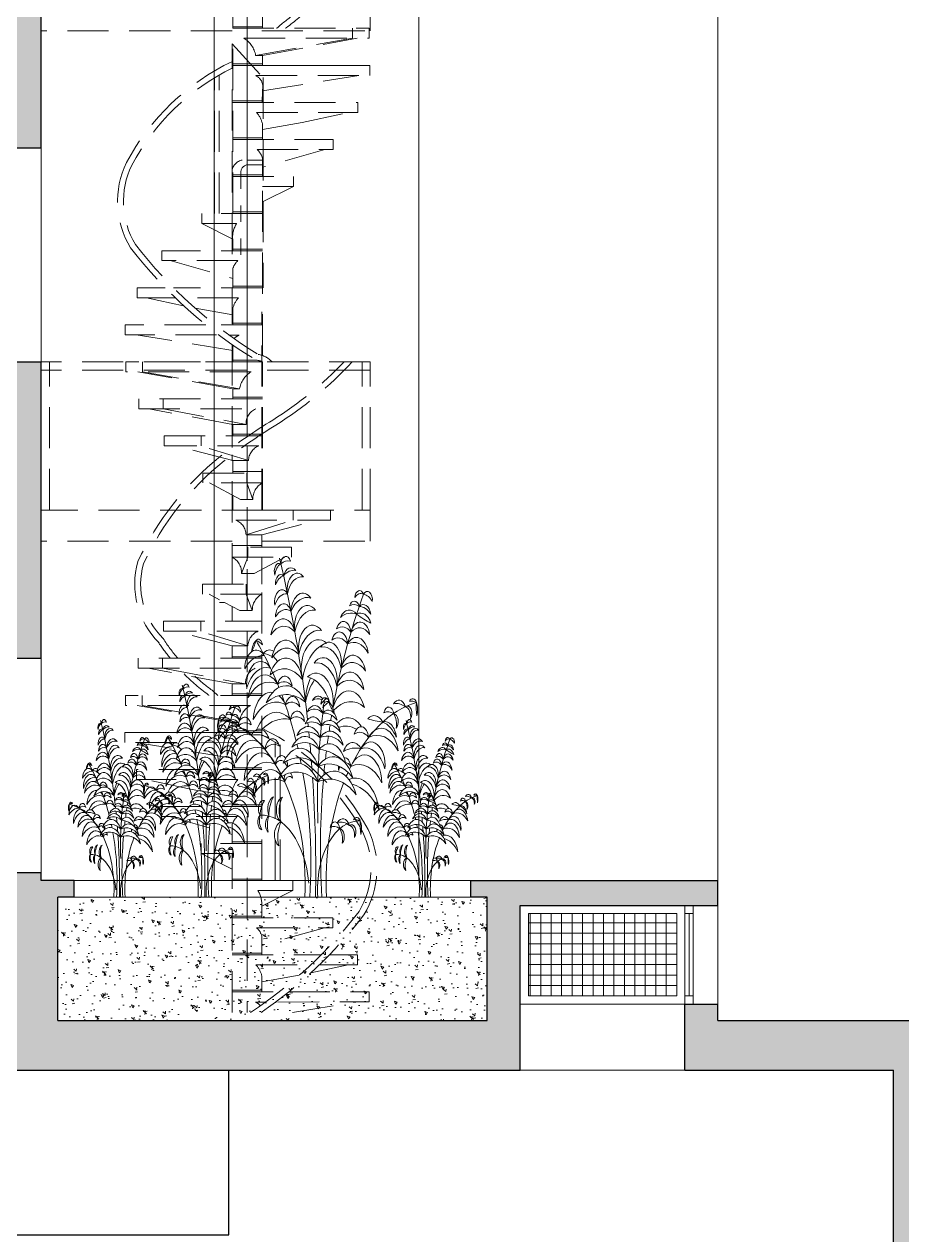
# Model space of a CAD drawing. Header units: millimetres. Extents: x 2804 to 3317, y 6834 to 7064.
# Drawn here: x 3045.18 to 3050.51, y 6993.19 to 7000.54 of the extents above; entities that cross this region are included whole.
import ezdxf

# ---------------------------------------------------------------- set-up
doc = ezdxf.new("R2010")
doc.units = ezdxf.units.MM
doc.linetypes.add('HIDDEN', pattern=[0.375, 0.25, -0.125])
for name, color, linetype, lineweight in [('A-WALL-PATT', 8, 'Continuous', 13), ('cotation', 3, 'Continuous', 30), ('Hachures', 8, 'Continuous', 20), ('PREMER PLAN', 82, 'Continuous', 0), ('Urb-verde-04', 82, 'Continuous', 0), ('zin fin', 6, 'Continuous', 9), ('Zin mur', 30, 'Continuous', 30)]:
    doc.layers.add(name, color=color, linetype=linetype, lineweight=lineweight)
doc.layers.add('zin hatch mur', color=8, linetype='Continuous')

# ---------------------------------------------------------------- blocks, each defined once
blk = doc.blocks.new('BUIS2-EL')
at = {"color": 0, "linetype": 'ByBlock'}
blk.add_line((-0.2029, 0.7176), (-0.1809, 0.7033), dxfattribs=at)
for centre, radius, start, end in [((-2.444, 0.0901), 2.45, 10.3718, 21.9389), ((-0.14, 0.9864), 0.0247, 24.0368, 175.2038), ((-0.1309, 0.9324), 0.0654, 78.1749, 121.0657), ((-0.1732, 0.9667), 0.0234, 68.5001, 208.6115), ((-0.1532, 0.949), 0.0411, 106.1603, 170.9512), ((-0.1157, 0.9387), 0.0386, 52.227, 157.1593), ((-0.1021, 0.8868), 0.083, 83.0677, 126.3186), ((-0.085, 0.9128), 0.0485, 50.9154, 193.8024), ((-0.1646, 0.9309), 0.0265, 59.668, 188.423), ((-0.1405, 0.8951), 0.0596, 100.4127, 147.6783), ((-0.0627, 0.8775), 0.0734, 83.5691, 161.1487), ((-0.1588, 0.8758), 0.0368, 43.6847, 192.4915), ((-0.1371, 0.8351), 0.0663, 85.7421, 150.4341), ((-0.0565, 0.844), 0.0589, 48.6916, 173.6596), ((-0.0369, 0.7936), 0.0965, 78.434, 143.9172), ((1.455, 0.1533), 1.426, 148.4487, 163.1879), ((0.2199, 0.8869), 0.0234, 32.3229, 172.4343), ((0.2257, 0.8608), 0.0411, 69.9831, 134.774), ((0.2584, 0.8832), 0.0247, 347.8597, 139.0266), ((0.2339, 0.8343), 0.0654, 41.9977, 84.8886), ((-0.1506, 0.8313), 0.0405, 28.2731, 177.08), ((-0.1395, 0.7818), 0.0729, 70.3305, 135.0226), ((-0.0353, 0.8043), 0.0624, 50.9154, 193.8024), ((-0.0065, 0.7589), 0.0944, 83.5691, 161.1487), ((0.1705, 0.7976), 0.0558, 50.9567, 142.0458), ((0.1942, 0.8531), 0.0265, 23.4908, 152.2458), ((0.1926, 0.81), 0.0596, 64.2355, 111.5012), ((0.2384, 0.8306), 0.0386, 16.0498, 120.9822), ((0.2187, 0.7806), 0.083, 46.8905, 90.1414), ((-0.1533, 0.765), 0.0624, 23.0229, 165.91), ((0.1414, 0.7831), 0.0368, 7.5075, 156.3144), ((0.1786, 0.7265), 0.1175, 76.6833, 116.3191), ((0.2228, 0.7695), 0.0485, 14.7382, 157.6252), ((0.2257, 0.7871), 0.0574, 29.2779, 110.3739), ((0.4335, 1.3526), 0.5601, 246.003, 253.6488), ((-0.1491, 0.7114), 0.0944, 55.6767, 133.2562), ((-0.0098, 0.7397), 0.0693, 50.9154, 193.8024), ((0.0221, 0.6892), 0.1049, 83.5691, 161.1487), ((0.1215, 0.7487), 0.0405, 7.5075, 156.3144), ((0.135, 0.7375), 0.0663, 49.565, 114.257), ((0.2201, 0.7278), 0.0734, 47.392, 124.9715), ((-0.2631, 0.726), 0.0445, 120.9496, 173.7809), ((-0.399, 0.813), 0.1232, 318.1235, 336.607), ((-0.2746, 0.7474), 0.0202, 12.5265, 124.0418), ((-0.3052, 0.6706), 0.0954, 58.2072, 78.3611), ((-0.9511, 0.1091), 0.9335, 33.6332, 44.5595), ((-0.141, 0.696), 0.0693, 23.0229, 165.91), ((0.0197, 0.6815), 0.0846, 61.3272, 202.2094), ((0.0804, 0.6135), 0.1437, 98.0574, 165.4792), ((0.07, 0.6966), 0.0624, 346.8458, 129.7328), ((0.1143, 0.6985), 0.0729, 49.565, 114.257), ((0.205, 0.7142), 0.0589, 12.5144, 137.4824), ((0.191, 0.662), 0.0965, 42.2568, 107.7401), ((-0.2846, 0.6791), 0.0569, 46.5081, 177.702), ((-0.2495, 0.5925), 0.1278, 88.2099, 136.0002), ((-0.2194, 0.6831), 0.053, 68.4883, 125.8552), ((-0.2646, 0.5463), 0.1803, 71.366, 85.5056), ((-0.1406, 0.6281), 0.0846, 14.616, 155.4982), ((-0.1363, 0.6365), 0.1049, 55.6767, 133.2562), ((0.0423, 0.6444), 0.0693, 346.8458, 129.7328), ((0.0417, 0.6509), 0.0944, 19.4995, 97.079), ((0.1884, 0.6586), 0.0624, 14.7382, 157.6252), ((-0.2631, 0.6332), 0.0693, 45.3982, 188.2853), ((-0.2362, 0.5799), 0.1049, 78.052, 155.6315), ((-0.1484, 0.5373), 0.1437, 51.3462, 118.7679), ((0.0109, 0.5936), 0.1049, 19.4995, 97.079), ((0.1848, 0.605), 0.0944, 47.392, 124.9715), ((-0.2422, 0.5788), 0.0841, 42.5176, 167.4856), ((-0.2223, 0.5043), 0.1379, 72.2599, 137.7432), ((-0.1458, 0.6228), 0.0368, 10.6845, 159.4913), ((-0.1497, 0.5768), 0.0663, 52.7419, 117.4339), ((0.0739, 0.5815), 0.1179, 141.866, 179.4677), ((0.0899, 0.5399), 0.1405, 129.6209, 162.333), ((0.0072, 0.5834), 0.0846, 347.8896, 119.321), ((-0.0528, 0.5147), 0.1437, 27.2397, 82.5908), ((0.1739, 0.6023), 0.0693, 14.7382, 157.6252), ((0.17, 0.5427), 0.1049, 47.392, 124.9715), ((-0.2131, 0.5252), 0.0868, 84.4259, 175.3339), ((-0.1394, 0.5134), 0.1179, 35.9389, 144.6487), ((-0.1388, 0.3969), 0.2085, 62.9404, 117.6472), ((-0.9511, 0.1091), 0.9335, 22.7308, 32.041), ((0.168, 0.5319), 0.0846, 25.15, 156.8281), ((-0.1891, 0.4383), 0.1451, 71.2702, 139.6419), ((-0.2131, 0.5252), 0.0868, 35.5782, 62.9493), ((-0.108, 0.5628), 0.0368, 10.6845, 159.4913), ((-0.112, 0.5168), 0.0663, 52.7419, 117.4339), ((0.0007, 0.5257), 0.0472, 32.6241, 141.3338), ((0.018, 0.5655), 0.0354, 50.7346, 141.3338), ((0.0161, 0.5306), 0.0626, 70.9842, 114.3323), ((1.2689, 0.2989), 1.2541, 167.527, 183.2337), ((0.0511, 0.5758), 0.0202, 63.2426, 174.7578), ((0.0912, 0.5035), 0.0954, 108.9232, 129.0771), ((0.0608, 0.565), 0.0202, 63.2426, 174.7578), ((0.1008, 0.4928), 0.0954, 108.9232, 129.0771), ((1.2689, 0.2989), 1.2541, 166.8337, 167.0764), ((0.0588, 0.5828), 0.0111, 1.5455, 170.8062), ((0.0521, 0.5424), 0.0445, 13.5034, 66.3347), ((0.1758, 0.6459), 0.1232, 210.6773, 229.1608), ((0.1769, 0.4411), 0.1437, 61.8802, 125.433), ((0.5908, 0.0562), 0.5344, 100.0111, 141.7818), ((0.3629, 0.5442), 0.0247, 10.241, 161.4079), ((0.4124, 0.5534), 0.0359, 26.1398, 137.0714), ((0.4018, 0.4817), 0.0974, 63.9268, 99.2843), ((0.4549, 0.5503), 0.0215, 312.3886, 118.4875), ((0.4413, 0.5406), 0.0288, 347.5765, 83.2995), ((0.48, 0.5731), 0.0202, 27.5898, 139.1051), ((0.4704, 0.491), 0.0954, 73.2705, 93.4244), ((0.6206, 0.5718), 0.1232, 175.0245, 193.5081), ((0.4597, 0.5598), 0.0445, 337.8507, 30.6819), ((-0.4293, 0.5121), 0.0445, 149.3181, 202.1493), ((-0.5902, 0.5241), 0.1232, 346.4919, 4.9755), ((-0.4496, 0.5254), 0.0202, 40.8949, 152.4102), ((-0.44, 0.4433), 0.0954, 86.5756, 106.7295), ((-0.5294, 0.0551), 0.4836, 354.7797, 82.6513), ((-0.3412, 0.5052), 0.0336, 20.4187, 166.5772), ((-0.1859, 0.4355), 0.1179, 55.5261, 145.4817), ((-0.1463, 0.3259), 0.2085, 82.5276, 122.1155), ((-0.0847, 0.5198), 0.0368, 10.6845, 159.4913), ((-0.0887, 0.4738), 0.0663, 52.7419, 117.4339), ((-0.0075, 0.4951), 0.0448, 24.4979, 146.9087), ((-0.0017, 0.4792), 0.0834, 59.6255, 114.3323), ((0.0673, 0.5143), 0.0456, 19.9895, 126.0792), ((0.0469, 0.4475), 0.1038, 52.4915, 93.5771), ((1.455, 0.1533), 1.426, 164.0715, 164.7125), ((0.1633, 0.4396), 0.0978, 48.0473, 124.0566), ((0.2914, 0.4864), 0.0574, 42.0299, 123.1259), ((0.3692, 1.0838), 0.5601, 258.755, 266.4008), ((0.3589, 0.4896), 0.0654, 64.379, 107.2699), ((0.36, 0.5178), 0.0411, 343.8351, 48.6259), ((0.3857, 0.5253), 0.0234, 306.1748, 86.2862), ((-0.413, 0.4718), 0.0569, 46.5081, 177.702), ((-0.3778, 0.3852), 0.1278, 88.2099, 136.0002), ((-0.3583, 0.4365), 0.0693, 45.3982, 188.2853), ((-0.3378, 0.4507), 0.072, 67.0062, 119.9897), ((-0.2696, 0.451), 0.053, 30.5815, 138.8563), ((-0.0318, 0.4408), 0.0707, 32.6241, 141.3338), ((-0.0126, 0.4272), 0.0978, 62.0339, 109.3727), ((-2.444, 0.0901), 2.45, 9.906, 10.1779), ((0.0761, 0.4273), 0.0707, 24.3555, 133.0653), ((0.0736, 0.4706), 0.0589, 24.3555, 133.0653), ((0.0622, 0.4135), 0.1043, 51.357, 106.0638), ((1.455, 0.1533), 1.426, 165.2304, 166.0157), ((0.1513, 0.3447), 0.168, 71.4489, 101.4296), ((0.2278, 0.4744), 0.0368, 7.5075, 156.3144), ((0.3263, 0.4224), 0.0841, 12.5144, 137.4824), ((0.3451, 0.4701), 0.0558, 10.358, 101.4471), ((0.305, 0.4109), 0.1175, 36.0847, 75.7205), ((-0.3313, 0.3832), 0.1049, 78.052, 155.6315), ((-0.3039, 0.3872), 0.0841, 42.5176, 167.4856), ((-0.2829, 0.3075), 0.1803, 70.9311, 98.5068), ((-0.2054, 0.4392), 0.0368, 23.6856, 172.4925), ((-0.0462, 0.3999), 0.0825, 32.6241, 141.3338), ((-0.0505, 0.3185), 0.146, 59.6255, 114.3323), ((-0.0355, 0.371), 0.1251, 59.6255, 114.3323), ((-2.444, 0.0901), 2.45, 9.1499, 9.5346), ((-2.444, 0.0901), 2.45, 8.0523, 8.7235), ((0.0624, 0.3588), 0.1251, 51.357, 106.0638), ((1.455, 0.1533), 1.426, 166.5994, 167.5651), ((0.1871, 0.4117), 0.053, 41.1437, 149.4185), ((0.2213, 0.4288), 0.0663, 49.565, 114.257), ((0.2757, 0.3972), 0.0693, 351.7147, 134.6018), ((0.3063, 0.3479), 0.1379, 42.2568, 107.7401), ((-0.284, 0.3127), 0.1379, 72.2599, 137.7432), ((-0.259, 0.3502), 0.0846, 36.9913, 177.8734), ((-0.1989, 0.3936), 0.0663, 65.743, 130.435), ((-0.1617, 0.3966), 0.0301, 47.2752, 171.5055), ((-0.0704, 0.3471), 0.1008, 28.1379, 145.8199), ((-0.9511, 0.1091), 0.9335, 21.2426, 22.0818), ((0.0729, 0.3785), 0.0825, 18.2828, 126.9925), ((0.0106, 0.1791), 0.2656, 58.0112, 87.2641), ((1.455, 0.1533), 1.426, 168.3834, 169.3671), ((0.2003, 0.2682), 0.1803, 81.4932, 109.0689), ((0.2448, 0.3436), 0.0846, 2.1266, 143.0087), ((0.2487, 0.3439), 0.1049, 24.3685, 101.948), ((-0.2317, 0.2632), 0.1437, 73.7215, 141.1432), ((-0.1657, 0.377), 0.0353, 25.6252, 136.9856), ((-0.0835, 0.2857), 0.1179, 32.6241, 141.3338), ((-0.0764, 0.2327), 0.1877, 59.6255, 114.3323), ((-0.1617, 0.3966), 0.0301, 353.5292, 28.4174), ((-0.9511, 0.1091), 0.9335, 18.2923, 19.4747), ((-2.444, 0.0901), 2.45, 6.7654, 7.5041), ((0.0909, 0.3171), 0.1061, 24.3555, 133.0653), ((0.0704, 0.2143), 0.1877, 51.357, 106.0638), ((1.455, 0.1533), 1.426, 169.9983, 171.2795), ((0.1474, 0.3901), 0.0301, 168.9446, 194.4798), ((0.1514, 0.3705), 0.0353, 138.4927, 159.9599), ((0.1474, 0.3901), 0.0301, 122.0424, 122.9399), ((0.1474, 0.3901), 0.0301, 8.4945, 96.0523), ((0.1514, 0.3705), 0.0353, 43.0144, 93.6211), ((0.2174, 0.2566), 0.1437, 38.8568, 106.2785), ((-0.2158, 0.2984), 0.0868, 35.5782, 175.3339), ((-0.1918, 0.2115), 0.1451, 71.2702, 139.6419), ((-0.0896, 0.1694), 0.2085, 59.6255, 114.3323), ((-0.1279, 0.3589), 0.02, 144.0136, 210.1665), ((-0.123, 0.342), 0.0233, 49.8772, 162.7523), ((-0.1279, 0.3589), 0.02, 2.463, 58.8373), ((-0.9511, 0.1091), 0.9335, 353.9769, 16.5621), ((-2.444, 0.0901), 2.45, 358.1531, 6.3649), ((0.0963, 0.2631), 0.1179, 24.3555, 133.0653), ((0.0735, 0.1489), 0.2085, 51.357, 106.0638), ((1.455, 0.1533), 1.426, 171.8589, 185.7198), ((0.5908, 0.0562), 0.5344, 143.0788, 144.6454), ((0.2001, 0.2424), 0.1179, 11.5573, 105.4123), ((0.5908, 0.0562), 0.5344, 147.1691, 184.8369), ((0.1526, 0.1361), 0.2085, 91.8896, 93.2656), ((0.1526, 0.1361), 0.2085, 38.5588, 81.4224), ((-0.2499, 0.2703), 0.0247, 76.963, 228.1299), ((-0.2013, 0.245), 0.0654, 131.101, 173.9918), ((-0.1902, 0.2686), 0.0386, 105.1531, 210.0855), ((-0.1405, 0.2482), 0.083, 135.9938, 179.2447), ((-0.1478, 0.267), 0.0388, 103.8415, 246.7285), ((-0.1145, 0.2642), 0.0588, 136.4952, 214.0748), ((-0.2542, 0.2319), 0.0234, 121.4262, 261.5376), ((-0.228, 0.2372), 0.0411, 159.0864, 223.8773), ((-0.2593, 0.018), 0.234, 8.4073, 91.7387), ((-0.2134, 0.2248), 0.0265, 112.5941, 241.3491), ((-0.1703, 0.2225), 0.0596, 153.3388, 200.6045), ((-0.1589, 0.1947), 0.0368, 96.6108, 245.4177), ((-0.1134, 0.1875), 0.0663, 138.6682, 203.3603), ((0.2165, 0.0326), 0.2021, 87.9392, 186.0875), ((0.0992, 0.2076), 0.0247, 10.241, 161.4079), ((0.0952, 0.153), 0.0654, 64.379, 107.2699), ((0.1383, 0.2055), 0.0359, 26.1398, 137.0714), ((0.1277, 0.1338), 0.0974, 63.9268, 99.2843), ((0.1808, 0.2024), 0.0215, 312.3886, 118.4875), ((0.1671, 0.1927), 0.0288, 347.5765, 83.2995), ((0.2059, 0.2252), 0.0202, 27.5898, 139.1051), ((0.1963, 0.1431), 0.0954, 73.2705, 93.4244), ((0.3464, 0.2238), 0.1232, 175.0245, 193.5081), ((0.1855, 0.2118), 0.0445, 337.8507, 30.6819), ((0.122, 0.1886), 0.0234, 306.1748, 86.2862), ((0.0963, 0.1811), 0.0411, 343.8351, 48.6259)]:
    blk.add_arc(centre, radius, start, end, dxfattribs=at)
blk = doc.blocks.new('PLANT1CO')
at = {"xscale": 45, "yscale": 75, "zscale": 45}
blk.add_blockref('BUIS2-EL', (-2.62, -0.84), dxfattribs=at)
blk = doc.blocks.new('ees ss')
at = {"layer": 'A-WALL-PATT', "linetype": 'HIDDEN'}
for p, q in [((2838.4107, 7321.9599), (2838.4107, 7316.9281)), ((2838.3224, 7319.318), (2838.3224, 7321.818)), ((2838.4107, 7320.6554), (2838.4107, 7317.9641)), ((2839.1577, 7320.618), (2839.1577, 7320.4284)), ((2838.5024, 7320.443), (2838.5024, 7320.5125)), ((2838.319, 7320.4284), (2837.16, 7320.4284)), ((2838.3224, 7320.443), (2839.1505, 7320.443)), ((2838.3909, 7320.3825), (2839.1505, 7320.3825)), ((2838.4616, 7320.2783), (2839.0493, 7320.3825)), ((2838.499, 7320.4284), (2839.1577, 7320.4284)), ((2838.5024, 7320.2783), (2839.0787, 7320.3825)), ((2839.0493, 7320.443), (2839.0493, 7320.3825)), ((2839.1505, 7320.443), (2839.1505, 7320.3825)), ((2838.319, 7319.0718), (2838.319, 7320.3493)), ((2838.319, 7320.3493), (2838.5073, 7320.1438)), ((2838.5024, 7320.2783), (2838.4616, 7320.2783)), ((2838.5024, 7320.218), (2838.5024, 7320.2783)), ((2838.2412, 7319.318), (2838.2412, 7320.1598)), ((2839.1544, 7320.218), (2838.3224, 7320.218)), ((2838.3224, 7320.218), (2838.6083, 7320.218)), ((2838.6662, 7320.218), (2839.1544, 7320.218)), ((2839.1544, 7320.218), (2839.1544, 7320.1575)), ((2838.2112, 7319.318), (2838.2112, 7320.1421)), ((2838.4636, 7320.1557), (2839.1544, 7320.1575)), ((2838.5024, 7320.0626), (2839.088, 7320.1575)), ((2838.5073, 7320.1438), (2838.5073, 7318.868)), ((2838.5005, 7319.993), (2838.5024, 7320.0626)), ((2838.3224, 7320.003), (2838.5005, 7320.003)), ((2838.3224, 7319.993), (2839.0832, 7319.993)), ((2839.0832, 7319.993), (2839.0832, 7319.9325)), ((2838.4671, 7319.9325), (2839.0832, 7319.9325)), ((2838.5024, 7319.768), (2838.5024, 7319.8654)), ((2838.3224, 7319.778), (2838.5024, 7319.778)), ((2838.3224, 7319.768), (2838.9333, 7319.768)), ((2838.9333, 7319.768), (2838.9333, 7319.7075)), ((2838.4707, 7319.7075), (2838.9333, 7319.7075)), ((2838.8823, 7319.7075), (2838.5024, 7319.5992)), ((2838.5024, 7319.543), (2838.5024, 7319.658)), ((2838.5024, 7319.543), (2838.5024, 7319.658)), ((2838.3224, 7319.553), (2838.5024, 7319.553)), ((2838.3224, 7319.543), (2838.6908, 7319.543)), ((2838.6908, 7319.543), (2838.6908, 7319.4825)), ((2838.5024, 7318.4569), (2838.5024, 7319.4825)), ((2838.6908, 7319.4825), (2838.5024, 7319.3888)), ((2838.5024, 7319.4825), (2838.6908, 7319.4825)), ((2838.5024, 7319.318), (2838.5024, 7319.3888)), ((2838.5024, 7319.318), (2838.1341, 7319.318)), ((2838.1341, 7319.318), (2838.1341, 7319.2575)), ((2838.3224, 7319.328), (2838.5024, 7319.328)), ((2838.3462, 7319.2575), (2838.1341, 7319.2575)), ((2838.1341, 7319.2575), (2838.3224, 7319.1638)), ((2838.3224, 7319.093), (2838.3224, 7319.1638)), ((2838.5024, 7319.093), (2837.8916, 7319.093)), ((2837.8916, 7319.093), (2837.8916, 7319.0325)), ((2838.5024, 7319.103), (2838.3224, 7319.103)), ((2838.3542, 7319.0325), (2837.8916, 7319.0325)), ((2837.9426, 7319.0325), (2838.3224, 7318.9242)), ((2838.3224, 7318.868), (2838.3224, 7318.983)), ((2837.7417, 7318.868), (2837.7417, 7318.8075)), ((2837.9122, 7318.868), (2837.7417, 7318.868)), ((2838.5024, 7318.868), (2837.9627, 7318.868)), ((2838.319, 7317.8989), (2838.319, 7318.868)), ((2838.5024, 7318.878), (2838.3224, 7318.878)), ((2837.9727, 7318.8075), (2837.7417, 7318.8075)), ((2838.0247, 7318.7585), (2837.7986, 7318.8075)), ((2838.3578, 7318.8075), (2838.0248, 7318.8075)), ((2838.3224, 7318.7043), (2838.0948, 7318.7439)), ((2838.3224, 7318.643), (2838.3224, 7318.7404)), ((2838.4995, 7317.518), (2838.4995, 7318.7212)), ((2838.1587, 7318.643), (2837.6705, 7318.643)), ((2837.6705, 7318.643), (2837.6705, 7318.5825)), ((2838.5024, 7318.643), (2838.2166, 7318.643)), ((2838.5024, 7318.653), (2838.3224, 7318.653)), ((2838.2244, 7318.5811), (2837.6705, 7318.5825)), ((2838.3224, 7318.4876), (2837.7369, 7318.5825)), ((2838.3613, 7318.5807), (2838.2992, 7318.5809)), ((2838.3224, 7318.418), (2838.3224, 7318.5204)), ((2839.1577, 7318.418), (2837.16, 7318.418)), ((2837.21, 7317.518), (2837.21, 7318.418)), ((2838.5024, 7318.418), (2837.6744, 7318.418)), ((2837.6744, 7318.418), (2837.6744, 7318.3575)), ((2837.7756, 7318.418), (2837.7756, 7318.3575)), ((2838.468, 7318.428), (2838.3224, 7318.428)), ((2838.5024, 7317.518), (2838.5024, 7318.4181)), ((2839.1077, 7317.518), (2839.1077, 7318.418)), ((2839.1577, 7317.518), (2839.1577, 7318.418)), ((2839.1577, 7318.368), (2837.16, 7318.368)), ((2838.434, 7318.3575), (2837.6744, 7318.3575)), ((2838.3224, 7318.2533), (2837.7462, 7318.3575)), ((2838.3633, 7318.2533), (2837.7756, 7318.3575)), ((2838.3224, 7318.2533), (2838.3633, 7318.2533)), ((2838.3224, 7318.193), (2838.3224, 7318.2533)), ((2838.3224, 7317.968), (2838.3224, 7318.0375)), ((2838.4107, 7317.9099), (2838.4107, 7314.468)), ((2838.319, 7317.068), (2838.319, 7317.8541)), ((2838.3224, 7317.743), (2838.3224, 7317.8183)), ((2838.5024, 7317.753), (2838.3224, 7317.753)), ((2838.3224, 7317.518), (2838.3224, 7317.6081)), ((2838.5073, 7317.518), (2837.16, 7317.518)), ((2838.5073, 7317.518), (2838.6874, 7317.518)), ((2838.6874, 7317.518), (2839.1577, 7317.518)), ((2839.1577, 7317.518), (2839.1577, 7317.3284)), ((2838.499, 7317.293), (2838.499, 7317.3683)), ((2838.319, 7317.3284), (2837.16, 7317.3284)), ((2838.319, 7317.303), (2838.499, 7317.303)), ((2838.499, 7317.3284), (2839.1577, 7317.3284)), ((2838.499, 7315.268), (2838.499, 7317.2325)), ((2838.499, 7317.068), (2838.499, 7317.1581)), ((2838.2726, 7316.9577), (2838.2428, 7316.9577)), ((2838.319, 7316.843), (2838.319, 7316.9331)), ((2838.319, 7316.618), (2838.319, 7316.6933)), ((2838.499, 7316.628), (2838.319, 7316.628)), ((2838.319, 7316.393), (2838.319, 7316.4625)), ((2838.499, 7316.393), (2837.671, 7316.393)), ((2837.671, 7316.393), (2837.671, 7316.3325)), ((2837.7722, 7316.393), (2837.7722, 7316.3325)), ((2838.4306, 7316.3325), (2837.671, 7316.3325)), ((2838.319, 7316.2283), (2837.7427, 7316.3325)), ((2838.3599, 7316.2283), (2837.7722, 7316.3325)), ((2838.319, 7316.2283), (2838.3599, 7316.2283)), ((2838.319, 7316.168), (2838.319, 7316.2283)), ((2838.1553, 7316.168), (2837.6671, 7316.168)), ((2837.6671, 7316.168), (2838.499, 7316.168)), ((2837.6671, 7316.168), (2837.6671, 7316.1075)), ((2838.499, 7316.168), (2838.2132, 7316.168)), ((2838.3579, 7316.1057), (2837.6671, 7316.1075)), ((2838.319, 7316.0126), (2837.7335, 7316.1075)), ((2838.5803, 7315.268), (2838.5803, 7316.1098)), ((2838.6103, 7315.268), (2838.6103, 7316.0921)), ((2838.321, 7315.943), (2838.319, 7316.0126)), ((2838.499, 7315.943), (2837.7383, 7315.943)), ((2837.7383, 7315.943), (2837.7383, 7315.8825)), ((2838.499, 7315.953), (2838.321, 7315.953)), ((2838.3544, 7315.8825), (2837.7383, 7315.8825)), ((2838.319, 7315.718), (2838.319, 7315.8154)), ((2838.499, 7315.718), (2837.8881, 7315.718)), ((2837.8881, 7315.718), (2837.8881, 7315.6575)), ((2838.499, 7315.728), (2838.319, 7315.728)), ((2838.3508, 7315.6575), (2837.8881, 7315.6575)), ((2837.9392, 7315.6575), (2838.319, 7315.5492)), ((2838.319, 7315.493), (2838.319, 7315.608)), ((2838.319, 7315.493), (2838.319, 7315.608)), ((2838.1307, 7315.493), (2838.1307, 7315.4325)), ((2838.499, 7315.493), (2838.1307, 7315.493)), ((2838.499, 7315.503), (2838.319, 7315.503)), ((2838.1307, 7315.4325), (2838.319, 7315.3388)), ((2838.319, 7315.4325), (2838.1307, 7315.4325)), ((2838.319, 7314.468), (2838.319, 7315.4325)), ((2838.319, 7315.268), (2838.319, 7315.3388)), ((2838.499, 7315.278), (2838.319, 7315.278)), ((2838.319, 7315.268), (2838.6874, 7315.268)), ((2838.6874, 7315.268), (2838.6874, 7315.2075)), ((2838.4753, 7315.2075), (2838.6874, 7315.2075)), ((2838.6874, 7315.2075), (2838.499, 7315.1138)), ((2838.499, 7315.043), (2838.499, 7315.1138)), ((2838.319, 7315.053), (2838.499, 7315.053)), ((2838.319, 7315.043), (2838.9299, 7315.043)), ((2838.9299, 7315.043), (2838.9299, 7314.9825)), ((2838.4672, 7314.9825), (2838.9299, 7314.9825)), ((2838.8789, 7314.9825), (2838.499, 7314.8742)), ((2838.499, 7314.818), (2838.499, 7314.933)), ((2838.319, 7314.828), (2838.499, 7314.828)), ((2838.319, 7314.818), (2838.8588, 7314.818)), ((2838.9093, 7314.818), (2839.0798, 7314.818)), ((2839.0798, 7314.818), (2839.0798, 7314.7575)), ((2838.4637, 7314.7575), (2838.7966, 7314.7575)), ((2838.7968, 7314.7085), (2839.0229, 7314.7575)), ((2838.8488, 7314.7575), (2839.0798, 7314.7575)), ((2838.499, 7314.6543), (2838.7267, 7314.6939)), ((2838.499, 7314.593), (2838.499, 7314.6904)), ((2838.319, 7314.603), (2838.499, 7314.603)), ((2838.319, 7314.593), (2838.6049, 7314.593)), ((2838.6628, 7314.593), (2839.151, 7314.593)), ((2839.151, 7314.593), (2839.151, 7314.5325)), ((2838.4602, 7314.5307), (2838.5222, 7314.5309)), ((2838.5971, 7314.5311), (2839.151, 7314.5325)), ((2838.6862, 7314.468), (2839.0846, 7314.5325)), ((2838.499, 7314.468), (2838.499, 7314.4704))]:
    blk.add_line(p, q, dxfattribs=at)
for points in [[(2838.5888, 7320.443, 0.004657), (2838.6246, 7320.4743, 0.028155), (2838.7281, 7320.5592, 0.028155)], [(2838.6436, 7320.443, 0.000477), (2838.6473, 7320.4462, 0.039622), (2838.7941, 7320.5728, 0.039622)], [(2838.5027, 7318.418, 0.095166), (2838.4645, 7318.4283, -0.092958), (2837.7023, 7319.1107, -0.255331), (2837.6771, 7319.6278, -0.160181), (2838.3205, 7320.242, 0.00023), (2838.3224, 7320.2433)], [(2838.5614, 7318.418, 0.17624), (2838.4763, 7318.4632, -0.092047), (2837.732, 7319.1311, -0.253958), (2837.7092, 7319.6115, -0.157278), (2838.3224, 7320.203)], [(2838.4636, 7320.1557, -0.245485), (2838.5049, 7320.0971, -0.090387), (2838.5024, 7320.0626)], [(2838.9989, 7318.418, -0.060608), (2838.5654, 7318.0644, 0.027747), (2838.2488, 7317.8458, 0.116593), (2837.7472, 7317.2051, 0.273868), (2837.8753, 7316.7117)], [(2839.0484, 7318.418, -0.064302), (2838.5844, 7318.0338, 0.027746), (2838.2711, 7317.8176, 0.116149), (2837.781, 7317.1925, 0.272308), (2837.9006, 7316.7373)], [(2838.462, 7318.1325, 0.311376), (2838.4035, 7318.0375), (2838.3224, 7318.0375), (2837.8126, 7318.1325)], [(2838.4804, 7317.9075, 0.30422), (2838.4182, 7317.8183), (2838.3224, 7317.8183), (2837.9797, 7317.9075)], [(2838.1823, 7317.6825), (2838.3696, 7317.583), (2838.445, 7317.583, -0.282479), (2838.5024, 7317.6825)], [(2838.341, 7317.4575, -0.30422), (2838.4033, 7317.3683), (2838.499, 7317.3683), (2838.8418, 7317.4575)], [(2838.6392, 7317.2325), (2838.4519, 7317.133), (2838.3765, 7317.133, 0.282479), (2838.319, 7317.2325)], [(2838.2728, 7316.9576), (2838.3662, 7316.908), (2838.4416, 7316.908, -0.282479), (2838.499, 7317.0075)], [(2838.477, 7316.7825, 0.30422), (2838.4148, 7316.6933), (2838.319, 7316.6933), (2837.9762, 7316.7825)], [(2837.9425, 7316.618, -0.025116), (2837.8704, 7316.7177)], [(2837.9891, 7316.618, -0.031253), (2837.9006, 7316.7373)], [(2838.4586, 7316.5575, 0.311376), (2838.4001, 7316.4625), (2838.319, 7316.4625), (2837.8092, 7316.5575)], [(2838.1779, 7316.393, -0.000477), (2838.1742, 7316.3962, -0.039622), (2838.0273, 7316.5228, -0.039622)], [(2838.2327, 7316.393, -0.004657), (2838.1968, 7316.4243, -0.028155), (2838.0934, 7316.5092, -0.028155)], [(2838.4955, 7314.468, 0.077981), (2839.1192, 7315.0607, 0.255331), (2839.1444, 7315.5778, 0.160181), (2838.501, 7316.192, -0.00023), (2838.499, 7316.1933)], [(2838.4313, 7314.468, 0.08266), (2839.0895, 7315.0811, 0.253958), (2839.1123, 7315.5615, 0.157278), (2838.499, 7316.153)], [(2838.3579, 7316.1057, 0.245485), (2838.3166, 7316.0471, 0.090387), (2838.319, 7316.0126)]]:
    blk.add_lwpolyline(points, format="xyb", dxfattribs=at)
for points in [[(2838.5024, 7320.453), (2838.3224, 7320.453)], [(2838.3224, 7320.228), (2838.5024, 7320.228)], [(2838.5024, 7319.8293), (2838.7448, 7319.8715), (2839.0263, 7319.9325)], [(2838.5024, 7318.193), (2837.7521, 7318.193), (2837.7521, 7318.1325), (2838.462, 7318.1325)], [(2837.9004, 7318.193), (2837.9004, 7318.1325), (2838.4035, 7318.0375)], [(2838.5024, 7318.203), (2838.3224, 7318.203)], [(2838.4804, 7317.9075), (2837.9062, 7317.9075), (2837.9062, 7317.968), (2838.5024, 7317.968)], [(2838.4182, 7317.8183), (2838.1317, 7317.9075), (2838.1317, 7317.968)], [(2838.3224, 7317.978), (2838.5024, 7317.978)], [(2838.5024, 7317.6825), (2838.1416, 7317.6825), (2838.1416, 7317.743), (2838.5024, 7317.743)], [(2838.445, 7317.583), (2838.408, 7317.6825), (2838.408, 7317.743)], [(2838.341, 7317.4575), (2838.9153, 7317.4575), (2838.9153, 7317.518), (2838.319, 7317.518)], [(2838.4033, 7317.3683), (2838.6898, 7317.4575), (2838.6898, 7317.518)], [(2838.319, 7317.2325), (2838.6799, 7317.2325), (2838.6799, 7317.293), (2838.319, 7317.293)], [(2838.3765, 7317.133), (2838.4135, 7317.2325), (2838.4135, 7317.293)], [(2838.499, 7317.0075), (2838.1382, 7317.0075), (2838.1382, 7317.068), (2838.499, 7317.068)], [(2838.1789, 7317.0075), (2838.2428, 7316.9736)], [(2838.4416, 7316.908), (2838.4046, 7317.0075), (2838.4046, 7317.068)], [(2838.477, 7316.7825), (2837.9027, 7316.7825), (2837.9027, 7316.843), (2838.499, 7316.843)], [(2838.4148, 7316.6933), (2838.1283, 7316.7825), (2838.1283, 7316.843)], [(2838.499, 7316.618), (2837.7487, 7316.618), (2837.7487, 7316.5575), (2838.4586, 7316.5575)], [(2837.897, 7316.618), (2837.897, 7316.5575), (2838.4001, 7316.4625)], [(2838.319, 7316.403), (2838.499, 7316.403)], [(2838.499, 7316.178), (2838.319, 7316.178)], [(2838.319, 7315.7793), (2838.0767, 7315.8215), (2837.7952, 7315.8825)]]:
    blk.add_lwpolyline(points, dxfattribs=at)
at = {"layer": 'A-WALL-PATT', "linetype": 'HIDDEN', "ltscale": 0.015}
for points in [[(2838.5073, 7319.6432), (2838.3798, 7319.6432, 0.320037), (2838.319, 7319.5794)], [(2838.5073, 7319.6142), (2838.4111, 7319.6142, 0.390499), (2838.3719, 7319.5677), (2838.3719, 7318.9846)]]:
    blk.add_lwpolyline(points, format="xyb", dxfattribs=at)
at = {"layer": 'A-WALL-PATT', "linetype": 'HIDDEN'}
for centre, radius, start, end in [((2838.3114, 7320.2525), 0.1524, 9.73801, 58.55637), ((2838.333, 7319.8191), 0.1757, 15.27179, 40.21222), ((2838.3984, 7319.6262), 0.1087, 16.96033, 48.38653), ((2838.4744, 7319.1752), 0.1524, 147.30515, 184.3037), ((2838.4265, 7318.9512), 0.1087, 131.61347, 163.03967), ((2838.4919, 7318.6941), 0.1757, 139.78778, 164.72821), ((2838.3861, 7318.5167), 0.0686, 111.1853, 142.95367), ((2838.5135, 7318.2275), 0.1524, 121.44363, 170.26199), ((2838.5101, 7316.2025), 0.1524, 121.44363, 170.26199), ((2838.4885, 7315.7691), 0.1757, 139.78778, 164.72821), ((2838.423, 7315.5762), 0.1087, 131.61347, 163.03967), ((2838.3471, 7315.1252), 0.1524, 355.6963, 32.69485), ((2838.395, 7314.9012), 0.1087, 16.96033, 48.38653), ((2838.3296, 7314.6441), 0.1757, 15.27179, 40.21222), ((2838.4354, 7314.4667), 0.0686, 37.04633, 68.8147)]:
    blk.add_arc(centre, radius, start, end, dxfattribs=at)

msp = doc.modelspace()

# ---------------------------------------------------------------- hatches: boundary and pattern name
at = {"layer": 'Hachures'}
h = msp.add_hatch(dxfattribs=at)
h.set_pattern_fill('ANSI37', color=256, scale=0.02, angle=45)
h.set_pattern_definition([(90, (3049.144597, 6994.637453), (-0.0635, 0), []), (180, (3049.144597, 6994.637453), (0, -0.0635), [])])
h.paths.add_polyline_path([(3048.2446, 6995.1375), (3048.2446, 6994.6375), (3049.1446, 6994.6375), (3049.1446, 6995.1375)])
at = {"layer": 'Urb-verde-04', "true_color": 0x5b8a47}
h = msp.add_hatch(dxfattribs=at)
h.set_pattern_fill('AR-CONC', color=77, scale=0.001, angle=90)
h.set_pattern_definition([(140, (207.23259, -521.4594), (0.0159390855, 0.182184669), [0.01905, -0.20955]), (85, (207.23259, -521.4594), (-0.1910568452, -0.0352434214), [0.01524, -0.167640584]), (190.4514447, (207.23391, -521.44422), (-0.175117752, 0.146941247), [0.016190009, -0.1780902446]), (136.1842, (207.18179, -521.4594), (0.042042328, 0.271079041), [0.028575, -0.314325]), (186.6355576, (207.1853, -521.4368), (-0.247426125, 0.237404134), [0.024285023, -0.267135608]), (81.184151, (207.18179, -521.4594), (-0.247426125, 0.237404134), [0.022859967, -0.251459732]), (111, (207.19449, -521.434), (0.1022651982, 0.1516143913), [0.01905, -0.20955]), (56, (207.19449, -521.434), (-0.184187966, 0.0618020283), [0.01524, -0.16764]), (161.451445, (207.203, -521.42137), (-0.081922769, 0.2134164193), [0.016190009, -0.1780899376]), (127.5, (207.232586, -521.4594), (-0.08455503887, 0.00308860325), [0, -0.165608, 0, -0.17018, 0, -0.168275]), (97.5, (207.23259, -521.4594), (-0.1001805748, 0.0668196625), [0, -0.097028, 0, -0.161798, 0, -0.064135]), (57.5, (207.232586, -521.51604), (0.005728744, 0.13559059517), [0, -0.0635, 0, -0.19812, 0, -0.26289]), (47.5, (207.23259, -521.54144), (-0.025426491, 0.1481291814), [0, -0.08255, 0, -0.131572, 0, -0.18669])])
h.paths.add_polyline_path([(3047.9946, 6994.4875), (3047.9946, 6995.2375), (3045.3865, 6995.2375), (3045.3865, 6994.4875)])
at = {"layer": 'zin hatch mur'}
h = msp.add_hatch(color=256, dxfattribs=at)
h.dxf.hatch_style = 1
h.paths.add_polyline_path([(3054.6916, 6994.5875), (3054.6916, 6997.2875), (3059.2065, 6997.2875), (3059.2065, 6993.0375), (3058.2916, 6993.0375), (3058.2916, 6993.2097), (3057.9916, 6993.2097), (3057.9916, 6993.3819), (3057.6916, 6993.3819), (3057.6916, 6993.5541), (3057.3916, 6993.5541), (3057.3916, 6993.7263), (3057.0916, 6993.7263), (3057.0916, 6993.8986), (3056.7916, 6993.8986), (3056.7916, 6994.0708), (3056.4916, 6994.0708), (3056.4916, 6994.243), (3056.1916, 6994.243), (3056.1916, 6994.4152), (3055.8916, 6994.4152), (3055.8916, 6994.5875)], flags=16)
h.paths.add_polyline_path([(3054.6916, 6994.1875), (3055.7862, 6994.1875), (3058.2249, 6992.7875), (3059.2065, 6992.7875), (3059.2065, 6990.9875), (3054.6916, 6990.9875)], flags=16)
h.paths.add_polyline_path([(3054.4916, 6994.1875), (3054.4916, 6990.9875), (3050.5615, 6990.9875), (3050.5615, 6994.1875)], flags=16)
h.paths.add_polyline_path([(3042.0975, 6994.4875), (3040.1775, 6994.4875), (3040.1775, 6997.2875), (3042.0975, 6997.2875)], flags=16)
h.paths.add_polyline_path([(3042.0115, 6997.5875), (3040.3115, 6997.5875), (3040.3115, 7000.3875), (3042.0115, 7000.3875)], flags=16)
h.paths.add_polyline_path([(3042.0115, 7000.6875), (3040.3115, 7000.6875), (3040.3115, 7003.4875), (3042.0115, 7003.4875)], flags=16)
h.paths.add_polyline_path([(3040.1615, 6993.0875), (3040.1615, 6990.9875), (3035.5874, 6990.9875), (3035.5874, 6993.0875)], flags=16)
h.paths.add_polyline_path([(3042.0115, 7003.7875), (3040.3115, 7003.7875), (3040.3115, 7006.5875), (3042.0115, 7006.5875)], flags=16)
edge = h.paths.add_edge_path()
edge.add_line((3040.0775, 6993.3875), (3035.2041, 6993.3875))
edge.add_line((3035.2041, 6993.3875), (3035.2041, 6990.2375))
edge.add_line((3035.2041, 6990.2375), (3059.5412, 6990.2375))
edge.add_line((3059.5412, 6990.2375), (3059.5412, 6998.1875))
edge.add_line((3059.5412, 6998.1875), (3059.2067, 6998.15))
edge.add_line((3059.2067, 6998.15), (3059.2067, 6998.0754))
edge.add_line((3059.2067, 6998.0754), (3059.2567, 6998.0754))
edge.add_arc((3059.2917, 6998.0754), 0.035, 90, 180, ccw=False)
edge.add_line((3059.2917, 6998.1104), (3059.2917, 6998.0754))
edge.add_line((3059.2917, 6998.0754), (3059.3817, 6998.0754))
edge.add_line((3059.3817, 6998.0754), (3059.3817, 6997.5875))
edge.add_line((3059.3817, 6997.5875), (3054.6011, 6997.5875))
edge.add_line((3054.6011, 6997.5875), (3054.6011, 6998.0754))
edge.add_line((3054.6011, 6998.0754), (3054.6911, 6998.0754))
edge.add_line((3054.6911, 6998.0754), (3054.6911, 6998.1104))
edge.add_arc((3054.6911, 6998.0754), 0.035, 0, 90, ccw=False)
edge.add_line((3054.7261, 6998.0754), (3054.7761, 6998.0754))
edge.add_line((3054.7761, 6998.0754), (3054.7761, 6998.15))
edge.add_line((3054.7761, 6998.15), (3054.4416, 6998.1875))
edge.add_line((3054.4416, 6998.1875), (3054.4416, 6994.4875))
edge.add_line((3054.4416, 6994.4875), (3049.3946, 6994.4875))
edge.add_line((3049.3946, 6994.4875), (3049.3946, 6994.5875))
edge.add_line((3049.3946, 6994.5875), (3049.1946, 6994.5875))
edge.add_line((3049.1946, 6994.5875), (3049.1946, 6994.1875))
edge.add_line((3049.1946, 6994.1875), (3050.4615, 6994.1875))
edge.add_line((3050.4615, 6994.1875), (3050.4615, 6990.9875))
edge.add_line((3050.4615, 6990.9875), (3040.2615, 6990.9875))
edge.add_line((3040.2615, 6990.9875), (3040.2615, 6994.1875))
edge.add_line((3040.2615, 6994.1875), (3048.1946, 6994.1875))
edge.add_line((3048.1946, 6994.1875), (3048.1946, 6995.1875))
edge.add_line((3048.1946, 6995.1875), (3049.3946, 6995.1875))
edge.add_line((3049.3946, 6995.1875), (3049.3946, 6995.3375))
edge.add_line((3049.3946, 6995.3375), (3047.8946, 6995.3375))
edge.add_line((3047.8946, 6995.3375), (3047.8946, 6995.2375))
edge.add_line((3047.8946, 6995.2375), (3047.9946, 6995.2375))
edge.add_line((3047.9946, 6995.2375), (3047.9946, 6994.4875))
edge.add_line((3047.9946, 6994.4875), (3045.3865, 6994.4875))
edge.add_line((3045.3865, 6994.4875), (3045.3865, 6995.2375))
edge.add_line((3045.3865, 6995.2375), (3045.4865, 6995.2375))
edge.add_line((3045.4865, 6995.2375), (3045.4865, 6995.3375))
edge.add_line((3045.4865, 6995.3375), (3045.2865, 6995.3375))
edge.add_line((3045.2865, 6995.3375), (3045.2865, 6995.3875))
edge.add_line((3045.2865, 6995.3875), (3044.9365, 6995.3875))
edge.add_line((3044.9365, 6995.3875), (3044.9365, 6994.4875))
edge.add_line((3044.9365, 6994.4875), (3042.1975, 6994.4875))
edge.add_line((3042.1975, 6994.4875), (3042.1975, 6997.2875))
edge.add_line((3042.1975, 6997.2875), (3044.9365, 6997.2875))
edge.add_line((3044.9365, 6997.2875), (3044.9365, 6996.6875))
edge.add_line((3044.9365, 6996.6875), (3045.2865, 6996.6875))
edge.add_line((3045.2865, 6996.6875), (3045.2865, 6998.4875))
edge.add_line((3045.2865, 6998.4875), (3044.9365, 6998.4875))
edge.add_line((3044.9365, 6998.4875), (3044.9365, 6997.5875))
edge.add_line((3044.9365, 6997.5875), (3042.1115, 6997.5875))
edge.add_line((3042.1115, 6997.5875), (3042.1115, 7000.3875))
edge.add_line((3042.1115, 7000.3875), (3044.9365, 7000.3875))
edge.add_line((3044.9365, 7000.3875), (3044.9365, 6999.7875))
edge.add_line((3044.9365, 6999.7875), (3045.2865, 6999.7875))
edge.add_line((3045.2865, 6999.7875), (3045.2865, 7001.5875))
edge.add_line((3045.2865, 7001.5875), (3044.9365, 7001.5875))
edge.add_line((3044.9365, 7001.5875), (3044.9365, 7000.6875))
edge.add_line((3044.9365, 7000.6875), (3042.1115, 7000.6875))
edge.add_line((3042.1115, 7000.6875), (3042.1115, 7003.4875))
edge.add_line((3042.1115, 7003.4875), (3044.9365, 7003.4875))
edge.add_line((3044.9365, 7003.4875), (3044.9365, 7002.8875))
edge.add_line((3044.9365, 7002.8875), (3045.2865, 7002.8875))
edge.add_line((3045.2865, 7002.8875), (3045.2865, 7004.6875))
edge.add_line((3045.2865, 7004.6875), (3044.9365, 7004.6875))
edge.add_line((3044.9365, 7004.6875), (3044.9365, 7003.7875))
edge.add_line((3044.9365, 7003.7875), (3042.1115, 7003.7875))
edge.add_line((3042.1115, 7003.7875), (3042.1115, 7006.5875))
edge.add_line((3042.1115, 7006.5875), (3044.9365, 7006.5875))
edge.add_line((3044.9365, 7006.5875), (3044.9365, 7005.9875))
edge.add_line((3044.9365, 7005.9875), (3045.2865, 7005.9875))
edge.add_line((3045.2865, 7005.9875), (3045.2865, 7008.0875))
edge.add_line((3045.2865, 7008.0875), (3044.9519, 7008.05))
edge.add_line((3044.9519, 7008.05), (3044.9519, 7007.9754))
edge.add_line((3044.9519, 7007.9754), (3045.0019, 7007.9754))
edge.add_arc((3045.0369, 7007.9754), 0.035, 90, 180, ccw=False)
edge.add_line((3045.0369, 7008.0104), (3045.0369, 7007.9754))
edge.add_line((3045.0369, 7007.9754), (3045.1269, 7007.9754))
edge.add_line((3045.1269, 7007.9754), (3045.1269, 7006.8875))
edge.add_line((3045.1269, 7006.8875), (3035.3636, 7006.8875))
edge.add_line((3035.3636, 7006.8875), (3035.3636, 7007.9754))
edge.add_line((3035.3636, 7007.9754), (3035.4536, 7007.9754))
edge.add_line((3035.4536, 7007.9754), (3035.4536, 7008.0104))
edge.add_arc((3035.4536, 7007.9754), 0.035, 0, 90, ccw=False)
edge.add_line((3035.4886, 7007.9754), (3035.5386, 7007.9754))
edge.add_line((3035.5386, 7007.9754), (3035.5386, 7008.05))
edge.add_line((3035.5386, 7008.05), (3035.2041, 7008.0875))
edge.add_line((3035.2041, 7008.0875), (3035.2041, 7006.5875))
edge.add_line((3035.2041, 7006.5875), (3040.2115, 7006.5875))
edge.add_line((3040.2115, 7006.5875), (3040.2115, 7003.7875))
edge.add_line((3040.2115, 7003.7875), (3035.9041, 7003.7875))
edge.add_line((3035.9041, 7003.7875), (3035.9041, 7003.8875))
edge.add_line((3035.9041, 7003.8875), (3035.6541, 7003.8875))
edge.add_line((3035.6541, 7003.8875), (3035.6541, 7003.4875))
edge.add_line((3035.6541, 7003.4875), (3040.2115, 7003.4875))
edge.add_line((3040.2115, 7003.4875), (3040.2115, 7000.6875))
edge.add_line((3040.2115, 7000.6875), (3035.9041, 7000.6875))
edge.add_line((3035.9041, 7000.6875), (3035.9041, 7000.7875))
edge.add_line((3035.9041, 7000.7875), (3035.6541, 7000.7875))
edge.add_line((3035.6541, 7000.7875), (3035.6541, 7000.3875))
edge.add_line((3035.6541, 7000.3875), (3040.2115, 7000.3875))
edge.add_line((3040.2115, 7000.3875), (3040.2115, 6997.5875))
edge.add_line((3040.2115, 6997.5875), (3035.9041, 6997.5875))
edge.add_line((3035.9041, 6997.5875), (3035.9041, 6997.6875))
edge.add_line((3035.9041, 6997.6875), (3035.6541, 6997.6875))
edge.add_line((3035.6541, 6997.6875), (3035.6541, 6997.2875))
edge.add_line((3035.6541, 6997.2875), (3040.0775, 6997.2875))
edge.add_line((3040.0775, 6997.2875), (3040.0775, 6993.3875))

# ---------------------------------------------------------------- linework, layer by layer
at = {"layer": 'zin fin'}
for p, q in [((3047.5784, 6995.3375), (3047.5784, 7011.5875)), ((3049.3946, 6995.3375), (3049.3946, 7011.5875)), ((3046.3365, 6995.3375), (3046.3365, 7008.0875)), ((3045.2865, 6999.7875), (3045.2865, 6998.4875)), ((3045.2865, 6996.6875), (3045.2865, 6995.3875)), ((3047.8946, 6995.3375), (3045.4865, 6995.3375)), ((3047.8946, 6995.2375), (3045.4865, 6995.2375)), ((3049.1946, 6994.5875), (3049.1946, 6995.1875)), ((3049.2446, 6994.5875), (3049.2446, 6995.1875)), ((3049.3946, 6995.1875), (3049.3946, 6994.5875)), ((3048.2446, 6995.1375), (3049.1446, 6995.1375)), ((3048.2446, 6994.6375), (3048.2446, 6995.1375)), ((3049.1446, 6994.6375), (3049.1446, 6995.1375)), ((3049.1946, 6995.1375), (3049.2446, 6995.1375)), ((3049.2196, 6995.1375), (3049.2196, 6994.6375)), ((3048.2446, 6994.6375), (3049.1446, 6994.6375)), ((3049.1946, 6994.6375), (3049.2446, 6994.6375)), ((3048.1946, 6994.5875), (3049.1946, 6994.5875)), ((3049.1946, 6994.1875), (3048.1946, 6994.1875))]:
    msp.add_line(p, q, dxfattribs=at)
at = {"layer": 'zin hatch mur'}
for p, q in [((3046.4248, 6993.1875), (3046.4248, 6994.1875)), ((3043.0766, 6993.1875), (3046.4248, 6993.1875))]:
    msp.add_line(p, q, dxfattribs=at)
at = {"layer": 'Zin mur'}
for p, q in [((3045.2865, 6999.7875), (3045.2865, 7001.5875)), ((3044.9365, 6999.7875), (3045.2865, 6999.7875)), ((3044.9365, 6998.4875), (3045.2865, 6998.4875)), ((3045.2865, 6996.6875), (3045.2865, 6998.4875)), ((3044.9365, 6996.6875), (3045.2865, 6996.6875)), ((3044.9365, 6995.3875), (3045.2865, 6995.3875)), ((3045.2865, 6995.3375), (3045.2865, 6995.3875)), ((3045.4865, 6995.3375), (3045.2865, 6995.3375)), ((3045.4865, 6995.2375), (3045.4865, 6995.3375)), ((3047.8946, 6995.3375), (3049.3946, 6995.3375)), ((3047.8946, 6995.2375), (3047.8946, 6995.3375)), ((3049.3946, 6995.1875), (3049.3946, 6995.3375)), ((3045.3865, 6994.4875), (3045.3865, 6995.2375)), ((3045.4865, 6995.2375), (3045.3865, 6995.2375)), ((3047.9946, 6995.2375), (3047.8946, 6995.2375)), ((3047.9946, 6994.4875), (3047.9946, 6995.2375)), ((3048.1946, 6995.1875), (3049.3946, 6995.1875)), ((3048.1946, 6994.1875), (3048.1946, 6995.1875)), ((3049.1946, 6994.5875), (3049.3946, 6994.5875)), ((3049.1946, 6994.1875), (3049.1946, 6994.5875)), ((3049.3946, 6994.4875), (3049.3946, 6994.5875)), ((3045.3865, 6994.4875), (3047.9946, 6994.4875)), ((3049.3946, 6994.4875), (3054.4416, 6994.4875)), ((3040.2615, 6994.1875), (3048.1946, 6994.1875)), ((3049.1946, 6994.1875), (3050.4615, 6994.1875)), ((3050.4615, 6990.9875), (3050.4615, 6994.1875))]:
    msp.add_line(p, q, dxfattribs=at)

# ---------------------------------------------------------------- block references
at = {"layer": 'cotation'}
msp.add_blockref('ees ss', (208.1265, -319.9305), dxfattribs=at)
at = {"layer": 'PREMER PLAN', "color": 86, "ltscale": 0.5, "true_color": 0x228a00}
for p, xscale, yscale, zscale in [((3047.018, 6995.2375), 0.0276, 0.0276, 0.0276), ((3046.3209, 6995.2375), 0.01725, 0.01725, 0.01725), ((3045.7956, 6995.2375), 0.014375, 0.014375, 0.014375), ((3047.6499, 6995.2375), 0.014375, 0.014375, 0.014375)]:
    msp.add_blockref('PLANT1CO', p, dxfattribs=dict(at, xscale=xscale, yscale=yscale, zscale=zscale))

doc.saveas('drawing.dxf')
